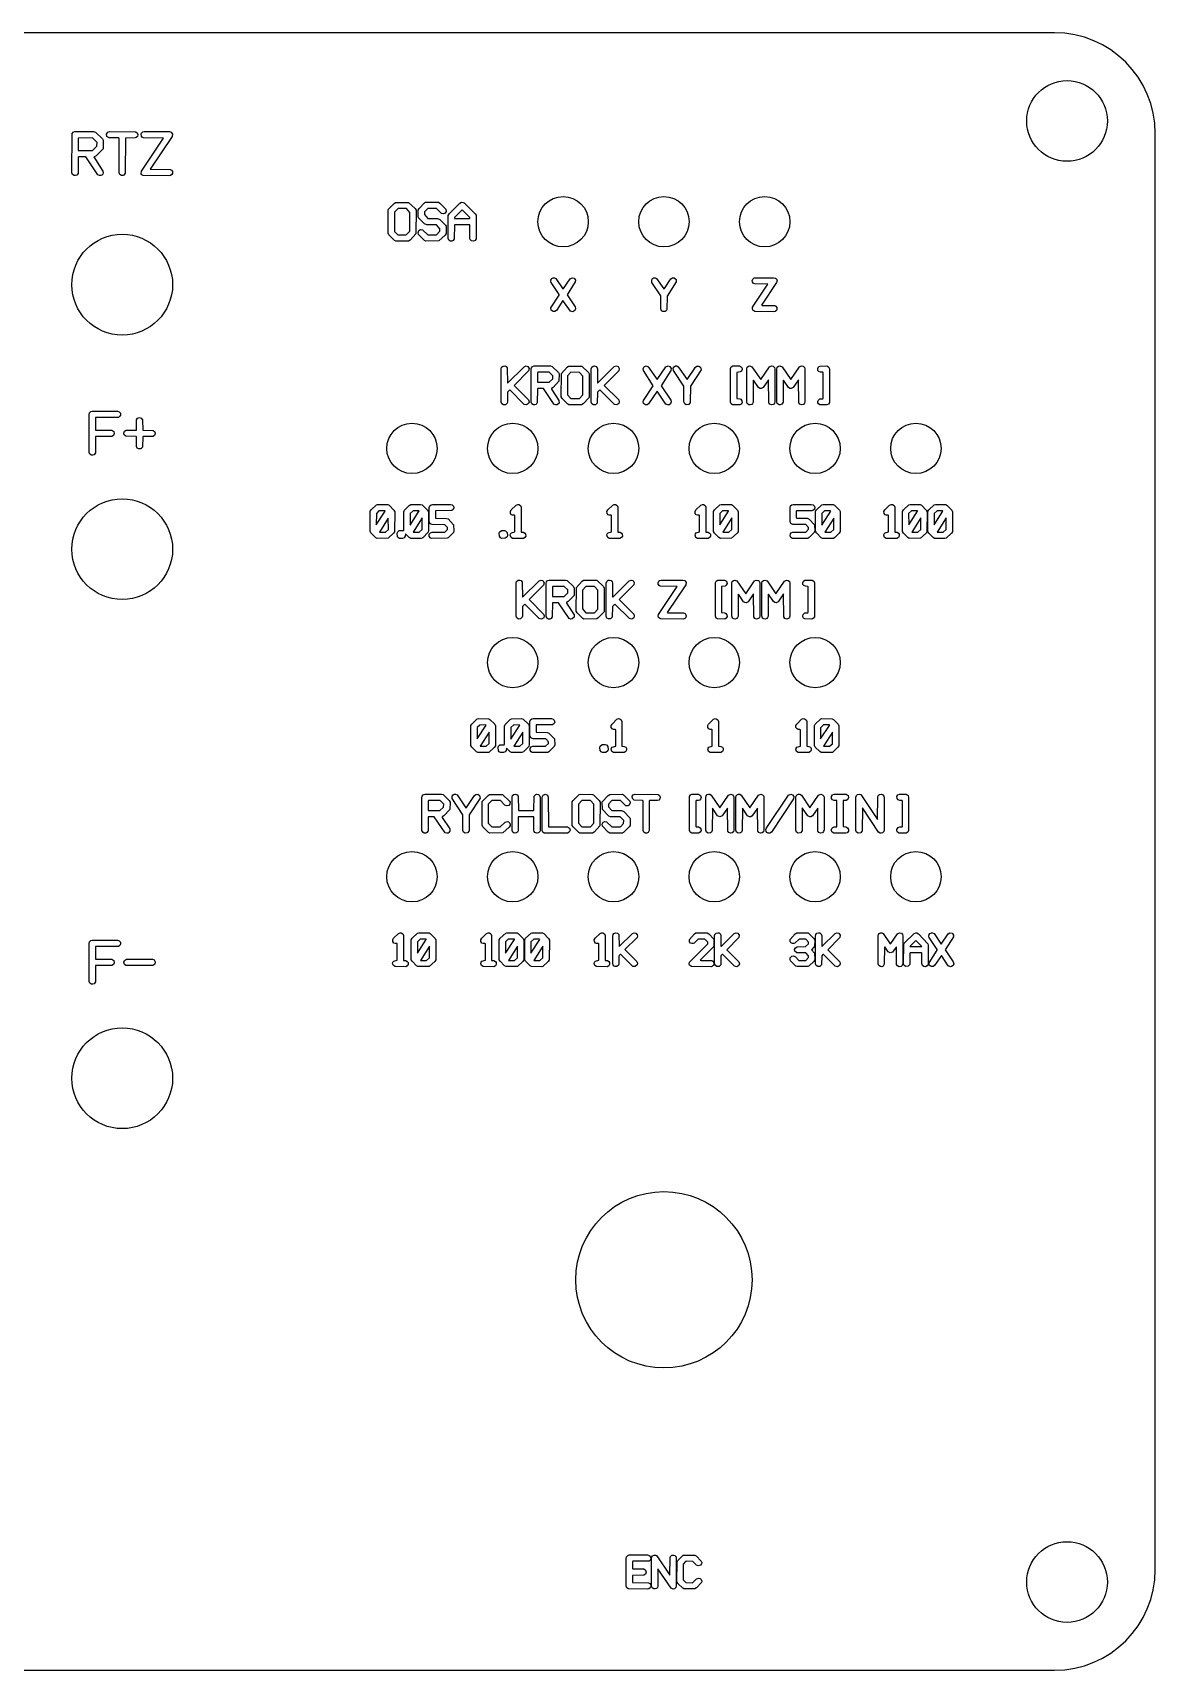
# Model space of a CAD drawing. Extents: x 0 to 95, y 0 to 65.
# Drawn here: x 50.5 to 95, y 0 to 65 of the extents above; entities that cross this region are included whole.
import ezdxf

# ---------------------------------------------------------------- set-up
doc = ezdxf.new("R2010")
doc.units = 0
for name, color, linetype in [('GRAVIRA', 5, 'CONTINUOUS'), ('OBRYS', 7, 'CONTINUOUS'), ('OTVORY', 1, 'CONTINUOUS')]:
    doc.layers.add(name, color=color, linetype=linetype)

msp = doc.modelspace()

# ---------------------------------------------------------------- linework, layer by layer
at = {"layer": 'GRAVIRA'}
for points in [[(52.094, 59.3289), (52.03, 59.3688), (52.0009, 59.435), (52.0084, 60.995), (52.0514, 61.051), (52.118, 61.0748), (52.862, 61.075), (52.934, 61.0602), (53.214, 60.7878), (53.246, 60.7313), (53.2498, 60.443), (53.238, 60.3966), (52.9585, 60.107), (52.87, 60.075), (53.2362, 59.507), (53.2491, 59.435), (53.2329, 59.387), (53.198, 59.3485), (53.15, 59.3275), (53.102, 59.3271), (53.038, 59.3603), (52.558, 60.075), (52.27, 60.075), (52.25, 60.067), (52.2461, 59.419), (52.198, 59.3485), (52.15, 59.3275)], [(52.25, 60.331), (52.822, 60.3253), (52.9972, 60.499), (53, 60.643), (52.822, 60.8247), (52.25, 60.819)], [(53.966, 59.3297), (53.9031, 59.371), (53.8752, 59.443), (53.875, 60.811), (53.854, 60.825), (53.47, 60.8287), (53.3945, 60.883), (53.3784, 60.979), (53.43, 61.0535), (53.502, 61.075), (54.534, 61.0703), (54.598, 61.0276), (54.6249, 60.955), (54.606, 60.8838), (54.558, 60.8393), (54.51, 60.8254), (54.126, 60.8217), (54.1229, 59.427), (54.0708, 59.347), (54.022, 59.327)], [(54.838, 59.3306), (54.782, 59.3665), (54.758, 59.4062), (54.76, 59.499), (55.6374, 60.819), (54.846, 60.8284), (54.79, 60.8584), (54.7609, 60.899), (54.7518, 60.971), (54.7708, 61.019), (54.822, 61.0632), (54.87, 61.0749), (55.878, 61.075), (55.9486, 61.051), (55.9966, 60.979), (55.982, 60.8855), (55.1116, 59.579), (55.902, 59.572), (55.95, 59.55), (55.9931, 59.491), (55.9961, 59.419), (55.974, 59.3737), (55.918, 59.3326), (55.87, 59.325)], [(64.86, 56.7291), (64.812, 56.7537), (64.588, 56.9769), (64.5523, 57.043), (64.5586, 57.979), (64.7919, 58.227), (64.8478, 58.267), (65.3688, 58.267), (65.6327, 58.019), (65.6648, 57.955), (65.6572, 57.019), (65.4228, 56.771), (65.364, 56.7312)], [(64.9394, 56.979), (65.276, 56.9778), (65.4167, 57.123), (65.4167, 57.867), (65.2792, 58.019), (64.948, 58.025), (64.8015, 57.883), (64.8034, 57.115)], [(66.052, 56.729), (66.004, 56.7534), (65.7643, 56.995), (65.7417, 57.067), (65.7783, 57.155), (65.844, 57.1896), (65.916, 57.1815), (66.1311, 56.979), (66.444, 56.975), (66.468, 56.9781), (66.6083, 57.123), (66.6083, 57.219), (66.4689, 57.371), (66.084, 57.375), (65.996, 57.4106), (65.756, 57.6586), (65.7417, 57.723), (65.7452, 57.963), (65.78, 58.0234), (66.004, 58.2466), (66.044, 58.2686), (66.548, 58.271), (66.6084, 58.235), (66.844, 57.9913), (66.8535, 57.899), (66.812, 57.8362), (66.74, 57.8085), (66.668, 57.8268), (66.4709, 58.019), (66.156, 58.025), (66.132, 58.0219), (66.004, 57.8939), (65.9917, 57.875), (65.9917, 57.779), (66.132, 57.6281), (66.516, 57.625), (66.604, 57.5894), (66.828, 57.3649), (66.8519, 57.323), (66.8543, 57.035), (66.8144, 56.971), (66.564, 56.7343)], [(67.028, 56.7287), (66.964, 56.768), (66.9342, 56.835), (66.9371, 57.747), (66.972, 57.8071), (67.404, 58.2391), (67.468, 58.2727), (67.5355, 58.267), (67.5751, 58.243), (68.0074, 57.811), (68.044, 57.755), (68.0461, 56.819), (68.0062, 56.755), (67.94, 56.7259), (67.868, 56.7388), (67.8128, 56.795), (67.8002, 56.843), (67.8, 57.371), (67.204, 57.375), (67.1836, 57.371), (67.18, 56.8216), (67.132, 56.749), (67.084, 56.7277)], [(67.185, 57.627), (67.788, 57.625), (67.8, 57.643), (67.7979, 57.667), (67.4939, 57.971), (67.188, 57.6696)], [(71.1023, 53.9289), (71.0254, 53.987), (71.0128, 54.083), (71.3411, 54.587), (71.3424, 54.611), (71.0231, 55.091), (71.0088, 55.139), (71.0223, 55.2074), (71.0499, 55.243), (71.1103, 55.2729), (71.1583, 55.2725), (71.2063, 55.2515), (71.4936, 54.835), (71.5171, 54.851), (71.7743, 55.2342), (71.8623, 55.2749), (71.9343, 55.2551), (71.9883, 55.179), (71.984, 55.107), (71.6536, 54.595), (71.9734, 54.115), (71.9915, 54.043), (71.9663, 53.9746), (71.8863, 53.9266), (71.7959, 53.947), (71.4943, 54.3662), (71.2303, 53.9712), (71.1743, 53.9319)], [(75.4623, 53.9308), (75.4063, 53.9673), (75.3759, 54.035), (75.3744, 54.563), (75.0231, 55.091), (75.0139, 55.187), (75.0499, 55.243), (75.0895, 55.267), (75.1583, 55.2725), (75.2063, 55.2515), (75.4936, 54.835), (75.5171, 54.851), (75.7743, 55.2342), (75.8383, 55.2717), (75.9103, 55.2671), (75.9799, 55.203), (75.984, 55.107), (75.625, 54.547), (75.6211, 54.019), (75.5897, 53.963), (75.5503, 53.9356)], [(79.1023, 53.9289), (79.0254, 53.987), (79.0092, 54.035), (79.0221, 54.107), (79.6291, 55.019), (79.1023, 55.0289), (79.0571, 55.051), (79.016, 55.107), (79.0084, 55.155), (79.0303, 55.2208), (79.0863, 55.2658), (79.1343, 55.275), (79.8543, 55.275), (79.9263, 55.2598), (79.9651, 55.227), (79.9883, 55.179), (79.9743, 55.0866), (79.3749, 54.187), (79.3983, 54.175), (79.9023, 54.1698), (79.9455, 54.147), (79.9847, 54.091), (79.9878, 54.019), (79.9663, 53.9746), (79.9103, 53.9329), (79.8623, 53.925)], [(69.1315, 50.2289), (69.0675, 50.2688), (69.0384, 50.335), (69.0376, 51.655), (69.0595, 51.7208), (69.1155, 51.7658), (69.1875, 51.7725), (69.2355, 51.7515), (69.2791, 51.695), (69.2875, 51.095), (69.9475, 51.7446), (70.0355, 51.7748), (70.1027, 51.751), (70.1524, 51.671), (70.1315, 51.5783), (69.5569, 50.999), (70.1306, 50.423), (70.1542, 50.351), (70.132, 50.279), (70.0515, 50.227), (69.9584, 50.247), (69.3795, 50.8229), (69.2875, 50.727), (69.2873, 50.343), (69.2755, 50.2966), (69.2115, 50.235)], [(70.3235, 50.2288), (70.2595, 50.2684), (70.2301, 50.335), (70.2293, 51.655), (70.241, 51.703), (70.2835, 51.7531), (70.3555, 51.775), (71.0035, 51.775), (71.0675, 51.7578), (71.3118, 51.519), (71.3439, 51.455), (71.3355, 51.167), (71.0999, 50.919), (71.0355, 50.879), (71.0344, 50.855), (71.3358, 50.399), (71.3367, 50.303), (71.2675, 50.234), (71.1955, 50.2276), (71.1501, 50.247), (70.7155, 50.875), (70.4995, 50.875), (70.4793, 50.871), (70.4755, 50.3201), (70.4275, 50.2488), (70.3795, 50.2276)], [(70.4807, 51.127), (70.9395, 51.125), (71.0904, 51.263), (71.0944, 51.383), (70.9475, 51.525), (70.4915, 51.525), (70.4792, 51.503)], [(71.7315, 50.2289), (71.6835, 50.2532), (71.4595, 50.4762), (71.4231, 50.543), (71.4295, 51.479), (71.6627, 51.727), (71.7187, 51.767), (72.2397, 51.767), (72.5035, 51.519), (72.5356, 51.455), (72.528, 50.519), (72.2936, 50.271), (72.2355, 50.2315)], [(71.8103, 50.479), (72.1475, 50.4784), (72.2875, 50.623), (72.2875, 51.367), (72.1501, 51.519), (71.8115, 51.5222), (71.6708, 51.375), (71.6708, 50.631)], [(72.6995, 50.2309), (72.6435, 50.2677), (72.6134, 50.335), (72.6126, 51.655), (72.6355, 51.7222), (72.6915, 51.7662), (72.7395, 51.775), (72.8111, 51.751), (72.8515, 51.7012), (72.8624, 51.655), (72.8625, 51.103), (72.8835, 51.1061), (73.5235, 51.7455), (73.6115, 51.7748), (73.6778, 51.751), (73.7274, 51.671), (73.7075, 51.5797), (73.1319, 50.999), (73.7056, 50.423), (73.7292, 50.351), (73.7075, 50.2797), (73.6275, 50.2272), (73.5334, 50.247), (72.9555, 50.8219), (72.8625, 50.727), (72.8533, 50.303), (72.7875, 50.2354)], [(74.7635, 50.2293), (74.6879, 50.287), (74.6717, 50.335), (74.6835, 50.4047), (75.0729, 50.991), (74.6856, 51.591), (74.6715, 51.663), (74.6974, 51.727), (74.7315, 51.7572), (74.7955, 51.775), (74.8793, 51.743), (75.2254, 51.231), (75.579, 51.743), (75.6675, 51.7749), (75.7361, 51.751), (75.7857, 51.671), (75.7766, 51.599), (75.3854, 50.991), (75.7693, 50.415), (75.7873, 50.343), (75.7635, 50.2764), (75.7075, 50.2334), (75.6595, 50.225), (75.5728, 50.263), (75.2275, 50.7722), (74.8927, 50.271), (74.8355, 50.2315)], [(76.3875, 50.2295), (76.324, 50.271), (76.296, 50.343), (76.2926, 50.967), (75.8773, 51.591), (75.8675, 51.6848), (75.904, 51.743), (75.9635, 51.7727), (76.0115, 51.7727), (76.071, 51.743), (76.4171, 51.231), (76.7555, 51.7267), (76.8102, 51.767), (76.8835, 51.7715), (76.9584, 51.719), (76.9762, 51.623), (76.5491, 50.967), (76.5419, 50.319), (76.4835, 50.2419)], [(78.2275, 50.23), (78.1715, 50.2643), (78.1384, 50.335), (78.1409, 51.679), (78.1709, 51.735), (78.2355, 51.772), (78.4995, 51.7733), (78.5776, 51.727), (78.6008, 51.679), (78.6027, 51.631), (78.5726, 51.567), (78.5315, 51.5365), (78.3875, 51.519), (78.3875, 50.487), (78.5075, 50.4717), (78.5555, 50.449), (78.5955, 50.3956), (78.602, 50.327), (78.5689, 50.263), (78.5075, 50.2283)], [(78.8755, 50.2306), (78.8045, 50.287), (78.7875, 50.351), (78.7875, 51.647), (78.8083, 51.719), (78.8595, 51.7632), (78.9075, 51.7749), (78.9955, 51.7435), (79.3439, 51.231), (79.6876, 51.735), (79.7715, 51.7748), (79.8403, 51.759), (79.8883, 51.711), (79.9035, 51.663), (79.904, 50.343), (79.8915, 50.2952), (79.8435, 50.2428), (79.7715, 50.2252), (79.6995, 50.2537), (79.6604, 50.311), (79.6542, 51.223), (79.4355, 50.9129), (79.3555, 50.8754), (79.3075, 50.881), (79.2515, 50.918), (79.0523, 51.215), (79.0375, 51.199), (79.0366, 50.335), (79.0205, 50.287), (78.9875, 50.25), (78.9235, 50.2255)], [(80.0675, 50.2305), (79.9962, 50.287), (79.9792, 50.351), (79.9792, 51.647), (80, 51.719), (80.0515, 51.7634), (80.0995, 51.7749), (80.1875, 51.7432), (80.536, 51.231), (80.8792, 51.735), (80.9635, 51.7748), (81.0319, 51.759), (81.0799, 51.711), (81.0952, 51.663), (81.0956, 50.343), (81.0835, 50.2959), (81.0355, 50.243), (80.9635, 50.2252), (80.8915, 50.2534), (80.8521, 50.311), (80.8458, 51.223), (80.6275, 50.9133), (80.5475, 50.8754), (80.4995, 50.8809), (80.4435, 50.9176), (80.2439, 51.215), (80.2292, 51.199), (80.2283, 50.335), (80.1795, 50.2503), (80.1155, 50.2255)], [(81.6915, 50.2308), (81.6355, 50.2673), (81.6115, 50.308), (81.6045, 50.359), (81.6179, 50.407), (81.6915, 50.4692), (81.8115, 50.475), (81.8208, 50.495), (81.8208, 51.503), (81.8115, 51.525), (81.7155, 51.5257), (81.6435, 51.559), (81.6151, 51.599), (81.6059, 51.671), (81.6355, 51.7327), (81.6995, 51.7714), (81.9635, 51.7737), (82.0275, 51.7446), (82.0702, 51.663), (82.0675, 50.3216), (82.0356, 50.263), (81.9715, 50.2277)], [(52.7815, 48.2289), (52.7175, 48.2688), (52.6884, 48.335), (52.6875, 49.847), (52.7083, 49.919), (52.7575, 49.9622), (52.8055, 49.9748), (53.8135, 49.975), (53.8855, 49.9515), (53.9291, 49.895), (53.9345, 49.823), (53.9125, 49.775), (53.8535, 49.7319), (52.9415, 49.7243), (52.9415, 49.2257), (53.5895, 49.222), (53.6615, 49.1763), (53.6868, 49.087), (53.6541, 49.015), (53.5895, 48.978), (52.9415, 48.975), (52.9354, 48.327), (52.8855, 48.2485), (52.8375, 48.2275)], [(54.6615, 48.4777), (54.5998, 48.511), (54.5655, 48.573), (54.5625, 48.959), (54.5495, 48.975), (54.1436, 48.983), (54.0775, 49.0407), (54.063, 49.111), (54.0935, 49.1824), (54.1575, 49.2213), (54.5625, 49.231), (54.5687, 49.639), (54.6135, 49.7007), (54.6855, 49.725), (54.7575, 49.7036), (54.8086, 49.631), (54.8215, 49.225), (55.2295, 49.2177), (55.2977, 49.159), (55.3118, 49.087), (55.2791, 49.015), (55.2135, 48.9777), (54.8295, 48.975), (54.8125, 48.959), (54.8025, 48.551), (54.7335, 48.4838)], [(64.113, 44.9287), (64.065, 44.9526), (63.873, 45.1436), (63.837, 45.211), (63.8404, 46.003), (63.8756, 46.059), (64.089, 46.2626), (64.137, 46.2748), (64.545, 46.27), (64.593, 46.2435), (64.785, 46.0516), (64.8167, 45.987), (64.8123, 45.195), (64.769, 45.1322), (64.553, 44.9326)], [(65.009, 44.9293), (64.961, 44.9545), (64.9294, 44.995), (64.9177, 45.139), (64.9341, 45.187), (64.993, 45.2385), (65.161, 45.2396), (65.1733, 45.259), (65.1739, 45.979), (65.201, 46.0451), (65.393, 46.2381), (65.457, 46.2725), (65.841, 46.275), (65.9094, 46.259), (66.121, 46.0541), (66.155, 45.987), (66.1567, 45.243), (66.14, 45.171), (65.9296, 44.955), (65.865, 44.9261), (65.457, 44.9275), (65.393, 44.9619), (65.249, 45.1059), (65.2338, 45.011), (65.1962, 44.955), (65.129, 44.9258)], [(66.273, 44.9296), (66.2254, 44.955), (66.1856, 45.019), (66.1886, 45.091), (66.233, 45.151), (66.297, 45.1746), (66.801, 45.175), (66.9129, 45.283), (66.915, 45.355), (66.809, 45.4709), (66.305, 45.475), (66.217, 45.5129), (66.1817, 45.603), (66.1818, 46.155), (66.2082, 46.227), (66.2628, 46.267), (66.313, 46.275), (67.033, 46.275), (67.1011, 46.259), (67.1491, 46.211), (67.1645, 46.139), (67.14, 46.075), (67.081, 46.0319), (66.433, 46.0222), (66.4317, 45.731), (66.865, 45.7247), (66.9329, 45.699), (67.153, 45.47), (67.165, 45.235), (67.145, 45.1656), (66.9379, 44.955), (66.897, 44.9317)], [(69.4965, 44.9289), (69.4325, 44.9688), (69.4028, 45.059), (69.4163, 45.107), (69.4485, 45.1469), (69.5858, 45.187), (69.5858, 45.835), (69.5685, 45.8486), (69.4965, 45.8456), (69.4521, 45.867), (69.4104, 45.923), (69.4058, 45.995), (69.4405, 46.0564), (69.6325, 46.2474), (69.6965, 46.2742), (69.7445, 46.2704), (69.8085, 46.228), (69.8352, 46.163), (69.8361, 45.179), (69.9253, 45.171), (69.9845, 45.1364), (70.0122, 45.091), (70.0153, 45.019), (69.9839, 44.963), (69.9205, 44.9278)], [(73.3315, 44.9289), (73.2675, 44.9688), (73.2378, 45.059), (73.2513, 45.107), (73.2835, 45.1469), (73.4208, 45.187), (73.4208, 45.835), (73.4035, 45.8486), (73.3315, 45.8456), (73.2871, 45.867), (73.2454, 45.923), (73.2408, 45.995), (73.2755, 46.0564), (73.4675, 46.2474), (73.5315, 46.2742), (73.5795, 46.2704), (73.6435, 46.228), (73.6702, 46.163), (73.6711, 45.179), (73.7603, 45.171), (73.8195, 45.1364), (73.8472, 45.091), (73.8503, 45.019), (73.8189, 44.963), (73.7555, 44.9278)], [(76.8273, 44.9289), (76.7633, 44.9688), (76.7337, 45.059), (76.7471, 45.107), (76.7793, 45.1469), (76.9167, 45.187), (76.9167, 45.835), (76.8993, 45.8486), (76.8273, 45.8456), (76.783, 45.867), (76.7412, 45.923), (76.7366, 45.995), (76.7713, 46.0564), (76.9633, 46.2474), (77.0273, 46.2742), (77.0753, 46.2704), (77.1393, 46.228), (77.166, 46.163), (77.167, 45.179), (77.2561, 45.171), (77.3153, 45.1364), (77.3431, 45.091), (77.3461, 45.019), (77.3147, 44.963), (77.2513, 44.9278)], [(77.7393, 44.9302), (77.6833, 44.9649), (77.5073, 45.1409), (77.4704, 45.203), (77.4699, 45.995), (77.5072, 46.059), (77.7233, 46.2638), (77.7713, 46.2749), (78.1793, 46.2692), (78.2251, 46.243), (78.4172, 46.051), (78.4483, 45.987), (78.444, 45.195), (78.4074, 45.139), (78.1873, 44.9336)], [(80.5982, 44.9289), (80.5342, 44.9688), (80.5051, 45.035), (80.5179, 45.107), (80.5502, 45.1469), (80.6222, 45.1748), (81.1262, 45.1752), (81.2375, 45.291), (81.2374, 45.363), (81.1262, 45.475), (80.6222, 45.4752), (80.5376, 45.515), (80.5042, 45.603), (80.5043, 46.155), (80.5262, 46.2208), (80.5822, 46.2658), (80.6302, 46.275), (81.3502, 46.275), (81.4222, 46.2598), (81.461, 46.227), (81.4874, 46.155), (81.4702, 46.0866), (81.4142, 46.0362), (81.3662, 46.0251), (80.7662, 46.025), (80.7542, 46.003), (80.7542, 45.739), (80.7742, 45.725), (81.1822, 45.725), (81.2622, 45.6934), (81.4782, 45.4639), (81.4873, 45.227), (81.4622, 45.158), (81.2702, 44.9642), (81.2172, 44.931)], [(81.7902, 44.9288), (81.7422, 44.9529), (81.5502, 45.1439), (81.5145, 45.211), (81.5179, 46.003), (81.5531, 46.059), (81.7662, 46.2624), (81.8142, 46.2748), (82.2222, 46.2701), (82.2702, 46.2437), (82.4622, 46.052), (82.4926, 45.995), (82.4921, 45.203), (82.4542, 45.1399), (82.2782, 44.9639), (82.2256, 44.931)], [(84.3232, 44.9289), (84.2592, 44.9688), (84.2295, 45.059), (84.2429, 45.107), (84.2752, 45.1469), (84.4125, 45.187), (84.4125, 45.835), (84.3952, 45.8486), (84.3232, 45.8456), (84.2788, 45.867), (84.237, 45.923), (84.2324, 45.995), (84.2672, 46.0564), (84.4592, 46.2474), (84.5232, 46.2742), (84.5712, 46.2704), (84.6352, 46.228), (84.6618, 46.163), (84.6628, 45.179), (84.752, 45.171), (84.8112, 45.1364), (84.8389, 45.091), (84.8419, 45.019), (84.8106, 44.963), (84.7472, 44.9278)], [(85.2352, 44.9302), (85.1792, 44.9649), (85.0032, 45.1409), (84.9662, 45.203), (84.9658, 45.995), (85.0031, 46.059), (85.2192, 46.2638), (85.2672, 46.2749), (85.6752, 46.2692), (85.721, 46.243), (85.9131, 46.051), (85.9442, 45.987), (85.9398, 45.195), (85.9033, 45.139), (85.6832, 44.9336)], [(86.2432, 44.9303), (86.1872, 44.9652), (86.0112, 45.1412), (85.9746, 45.203), (85.9741, 45.995), (86.0112, 46.0588), (86.2272, 46.2637), (86.2752, 46.2749), (86.6832, 46.2693), (86.7293, 46.243), (86.9214, 46.051), (86.9525, 45.987), (86.9481, 45.195), (86.9116, 45.139), (86.6992, 44.937), (86.6512, 44.9251)], [(64.085, 45.467), (64.441, 46.0125), (64.425, 46.025), (64.1891, 46.019), (64.0931, 45.923)], [(64.2069, 45.179), (64.449, 45.175), (64.5662, 45.283), (64.561, 45.7354)], [(65.4233, 45.459), (65.7835, 46.019), (65.545, 46.025), (65.425, 45.9166)], [(65.5454, 45.179), (65.785, 45.175), (65.9046, 45.283), (65.9067, 45.739)], [(77.7187, 45.467), (78.0673, 46.0041), (78.0673, 46.025), (77.8273, 46.0246), (77.7171, 45.915)], [(77.8386, 45.179), (78.0753, 45.175), (78.1953, 45.2804), (78.196, 45.739)], [(81.766, 45.459), (82.1182, 46.012), (82.1022, 46.025), (81.8666, 46.019), (81.7706, 45.923)], [(81.8844, 45.179), (82.1262, 45.175), (82.2437, 45.283), (82.2382, 45.7349)], [(85.2145, 45.467), (85.5632, 46.0041), (85.5632, 46.025), (85.3232, 46.0246), (85.213, 45.915)], [(85.3344, 45.179), (85.5712, 45.175), (85.6912, 45.2804), (85.6919, 45.739)], [(86.2227, 45.467), (86.5759, 46.011), (86.5552, 46.025), (86.3392, 46.025), (86.2214, 45.915)], [(86.3428, 45.179), (86.5792, 45.175), (86.6992, 45.2801), (86.6993, 45.739)], [(69.0565, 44.9289), (69.0085, 44.9532), (68.9687, 45.011), (68.9627, 45.131), (68.9756, 45.179), (69.0485, 45.2421), (69.1685, 45.2481), (69.2165, 45.2353), (69.2794, 45.163), (69.2856, 45.043), (69.2731, 44.995), (69.2005, 44.9315)], [(69.7273, 41.7289), (69.6633, 41.7688), (69.6342, 41.835), (69.6334, 43.155), (69.6553, 43.2208), (69.7113, 43.2658), (69.7833, 43.2725), (69.8313, 43.2515), (69.8749, 43.195), (69.8833, 42.595), (70.5433, 43.2446), (70.6313, 43.2748), (70.6986, 43.251), (70.7482, 43.171), (70.7273, 43.0783), (70.1528, 42.499), (70.7265, 41.923), (70.75, 41.851), (70.7279, 41.779), (70.6473, 41.727), (70.5542, 41.747), (69.9753, 42.3229), (69.8833, 42.227), (69.8831, 41.843), (69.8713, 41.7966), (69.8073, 41.735)], [(70.9193, 41.7288), (70.8553, 41.7684), (70.8259, 41.835), (70.8251, 43.155), (70.8368, 43.203), (70.8793, 43.2531), (70.9513, 43.275), (71.5993, 43.275), (71.6633, 43.2578), (71.9077, 43.019), (71.9398, 42.955), (71.9314, 42.667), (71.6958, 42.419), (71.6314, 42.379), (71.6302, 42.355), (71.9317, 41.899), (71.9325, 41.803), (71.8633, 41.734), (71.7913, 41.7276), (71.7459, 41.747), (71.3113, 42.375), (71.0953, 42.375), (71.0752, 42.371), (71.0713, 41.8201), (71.0233, 41.7488), (70.9753, 41.7276)], [(71.0765, 42.627), (71.5353, 42.625), (71.6862, 42.763), (71.6902, 42.883), (71.5433, 43.025), (71.0873, 43.025), (71.075, 43.003)], [(72.3273, 41.7289), (72.2793, 41.7532), (72.0553, 41.9762), (72.0189, 42.043), (72.0253, 42.979), (72.2586, 43.227), (72.3145, 43.267), (72.8355, 43.267), (73.0993, 43.019), (73.1314, 42.955), (73.1239, 42.019), (72.8894, 41.771), (72.8313, 41.7315)], [(72.4061, 41.979), (72.7433, 41.9784), (72.8833, 42.123), (72.8833, 42.867), (72.7459, 43.019), (72.4073, 43.0222), (72.2667, 42.875), (72.2667, 42.131)], [(73.2953, 41.7309), (73.2393, 41.7677), (73.2092, 41.835), (73.2084, 43.155), (73.2313, 43.2222), (73.2873, 43.2662), (73.3353, 43.275), (73.407, 43.251), (73.4473, 43.2012), (73.4582, 43.155), (73.4583, 42.603), (73.4793, 42.6061), (74.1193, 43.2455), (74.2073, 43.2748), (74.2736, 43.251), (74.3232, 43.171), (74.3033, 43.0797), (73.7278, 42.499), (74.3014, 41.923), (74.325, 41.851), (74.3033, 41.7797), (74.2233, 41.7272), (74.1292, 41.747), (73.5513, 42.3219), (73.4583, 42.227), (73.4492, 41.803), (73.3833, 41.7354)], [(75.3593, 41.7293), (75.2837, 41.787), (75.2676, 41.835), (75.2793, 41.9047), (76.0208, 43.019), (75.3513, 43.0317), (75.306, 43.059), (75.2717, 43.115), (75.2673, 43.163), (75.2932, 43.227), (75.3273, 43.2572), (75.3913, 43.275), (76.2553, 43.275), (76.3273, 43.2542), (76.3799, 43.179), (76.3638, 43.083), (75.6332, 41.987), (75.6553, 41.975), (76.2793, 41.9732), (76.3433, 41.9416), (76.3733, 41.899), (76.3833, 41.851), (76.3663, 41.787), (76.3353, 41.7516), (76.2713, 41.7257)], [(77.6313, 41.7301), (77.5753, 41.7647), (77.5426, 41.835), (77.5451, 43.179), (77.575, 43.235), (77.6393, 43.272), (77.9033, 43.2734), (77.9818, 43.227), (78.0073, 43.1347), (77.9768, 43.067), (77.9353, 43.0363), (77.7918, 43.019), (77.7917, 41.987), (77.9113, 41.9718), (77.9593, 41.9492), (77.9993, 41.8964), (78.0062, 41.827), (77.9731, 41.763), (77.9113, 41.7282)], [(78.2793, 41.7307), (78.2233, 41.7669), (78.1917, 41.851), (78.1917, 43.147), (78.2125, 43.219), (78.2633, 43.263), (78.3113, 43.2749), (78.3993, 43.2437), (78.7477, 42.731), (79.0999, 43.243), (79.1593, 43.2727), (79.2473, 43.2574), (79.2818, 43.227), (79.3077, 43.163), (79.3081, 41.843), (79.2956, 41.795), (79.2473, 41.7426), (79.1753, 41.7253), (79.1033, 41.754), (79.0646, 41.811), (79.0583, 42.723), (78.8393, 42.4126), (78.7593, 42.3753), (78.7113, 42.3811), (78.6633, 42.4099), (78.4564, 42.715), (78.4417, 42.699), (78.4408, 41.835), (78.4246, 41.787), (78.3913, 41.7498), (78.3273, 41.7255)], [(79.4713, 41.7306), (79.4153, 41.7665), (79.3833, 41.851), (79.3833, 43.147), (79.4041, 43.219), (79.4553, 43.2632), (79.5033, 43.2749), (79.5913, 43.2435), (79.9397, 42.731), (80.2834, 43.235), (80.3673, 43.2748), (80.4361, 43.259), (80.4841, 43.211), (80.4993, 43.163), (80.4998, 41.843), (80.4873, 41.7952), (80.4393, 41.7428), (80.3673, 41.7252), (80.2953, 41.7537), (80.2562, 41.811), (80.25, 42.723), (80.0313, 42.4129), (79.9513, 42.3754), (79.9033, 42.381), (79.8473, 42.418), (79.6481, 42.715), (79.6333, 42.699), (79.6324, 41.835), (79.6163, 41.787), (79.5833, 41.75), (79.5193, 41.7255)], [(81.0953, 41.7309), (81.0393, 41.7677), (81.0153, 41.8089), (81.0087, 41.859), (81.0221, 41.907), (81.0953, 41.9691), (81.2153, 41.975), (81.225, 41.995), (81.225, 43.003), (81.2153, 43.025), (81.1193, 43.0258), (81.0476, 43.059), (81.0192, 43.099), (81.0101, 43.171), (81.0393, 43.2323), (81.0953, 43.2691), (81.3833, 43.2705), (81.4473, 43.2284), (81.4743, 43.163), (81.4713, 41.8201), (81.4397, 41.763), (81.3753, 41.7276)], [(68.113, 36.4287), (68.065, 36.4526), (67.873, 36.6436), (67.837, 36.711), (67.8404, 37.503), (67.8756, 37.559), (68.089, 37.7626), (68.137, 37.7748), (68.545, 37.77), (68.593, 37.7435), (68.785, 37.5516), (68.8167, 37.487), (68.8123, 36.695), (68.769, 36.6322), (68.553, 36.4326)], [(69.009, 36.4293), (68.961, 36.4545), (68.9294, 36.495), (68.9177, 36.639), (68.9341, 36.687), (68.993, 36.7385), (69.161, 36.7396), (69.1733, 36.759), (69.1739, 37.479), (69.201, 37.5451), (69.393, 37.7381), (69.457, 37.7725), (69.841, 37.775), (69.9094, 37.759), (70.121, 37.5541), (70.155, 37.487), (70.1567, 36.743), (70.14, 36.671), (69.9296, 36.455), (69.865, 36.4261), (69.457, 36.4275), (69.393, 36.4619), (69.249, 36.6059), (69.2338, 36.511), (69.1962, 36.455), (69.129, 36.4258)], [(70.273, 36.4296), (70.2254, 36.455), (70.1856, 36.519), (70.1886, 36.591), (70.233, 36.651), (70.297, 36.6746), (70.801, 36.675), (70.9129, 36.783), (70.915, 36.855), (70.809, 36.9709), (70.305, 36.975), (70.217, 37.0129), (70.1817, 37.103), (70.1818, 37.655), (70.2082, 37.727), (70.2628, 37.767), (70.313, 37.775), (71.033, 37.775), (71.1011, 37.759), (71.1491, 37.711), (71.1645, 37.639), (71.14, 37.575), (71.081, 37.5319), (70.433, 37.5222), (70.4317, 37.231), (70.865, 37.2247), (70.9329, 37.199), (71.153, 36.97), (71.165, 36.735), (71.145, 36.6656), (70.9379, 36.455), (70.897, 36.4317)], [(73.4965, 36.4289), (73.4325, 36.4688), (73.4028, 36.559), (73.4163, 36.607), (73.4485, 36.6469), (73.5858, 36.687), (73.5858, 37.335), (73.5685, 37.3486), (73.4965, 37.3456), (73.4521, 37.367), (73.4104, 37.423), (73.4058, 37.495), (73.4405, 37.5564), (73.6325, 37.7474), (73.6965, 37.7742), (73.7445, 37.7704), (73.8085, 37.728), (73.8352, 37.663), (73.8361, 36.679), (73.9253, 36.671), (73.9845, 36.6364), (74.0122, 36.591), (74.0153, 36.519), (73.9839, 36.463), (73.9205, 36.4278)], [(77.3315, 36.4289), (77.2675, 36.4688), (77.2378, 36.559), (77.2513, 36.607), (77.2835, 36.6469), (77.4208, 36.687), (77.4208, 37.335), (77.4035, 37.3486), (77.3315, 37.3456), (77.2871, 37.367), (77.2454, 37.423), (77.2408, 37.495), (77.2755, 37.5564), (77.4675, 37.7474), (77.5315, 37.7742), (77.5795, 37.7704), (77.6435, 37.728), (77.6702, 37.663), (77.6711, 36.679), (77.7603, 36.671), (77.8195, 36.6364), (77.8472, 36.591), (77.8503, 36.519), (77.8189, 36.463), (77.7555, 36.4278)], [(80.8273, 36.4289), (80.7633, 36.4688), (80.7337, 36.559), (80.7471, 36.607), (80.7793, 36.6469), (80.9167, 36.687), (80.9167, 37.335), (80.8993, 37.3486), (80.8273, 37.3456), (80.783, 37.367), (80.7412, 37.423), (80.7366, 37.495), (80.7713, 37.5564), (80.9633, 37.7474), (81.0273, 37.7742), (81.0753, 37.7704), (81.1393, 37.728), (81.166, 37.663), (81.167, 36.679), (81.2561, 36.671), (81.3153, 36.6364), (81.3431, 36.591), (81.3461, 36.519), (81.3147, 36.463), (81.2513, 36.4278)], [(81.7393, 36.4302), (81.6833, 36.4649), (81.5073, 36.6409), (81.4704, 36.703), (81.4699, 37.495), (81.5072, 37.559), (81.7233, 37.7638), (81.7713, 37.7749), (82.1793, 37.7692), (82.2251, 37.743), (82.4172, 37.551), (82.4483, 37.487), (82.444, 36.695), (82.4074, 36.639), (82.1873, 36.4336)], [(68.085, 36.967), (68.441, 37.5125), (68.425, 37.525), (68.1891, 37.519), (68.0931, 37.423)], [(68.2069, 36.679), (68.449, 36.675), (68.5662, 36.783), (68.561, 37.2354)], [(69.4233, 36.959), (69.7835, 37.519), (69.545, 37.525), (69.425, 37.4166)], [(69.5454, 36.679), (69.785, 36.675), (69.9046, 36.783), (69.9067, 37.239)], [(81.7187, 36.967), (82.0673, 37.5041), (82.0673, 37.525), (81.8273, 37.5246), (81.7171, 37.415)], [(81.8386, 36.679), (82.0753, 36.675), (82.1953, 36.7804), (82.196, 37.239)], [(73.0565, 36.4289), (73.0085, 36.4532), (72.9687, 36.511), (72.9627, 36.631), (72.9756, 36.679), (73.0485, 36.7421), (73.1685, 36.7481), (73.2165, 36.7353), (73.2794, 36.663), (73.2856, 36.543), (73.2731, 36.495), (73.2005, 36.4315)], [(65.9898, 33.2289), (65.9258, 33.2688), (65.8967, 33.335), (65.8959, 34.655), (65.9076, 34.703), (65.9498, 34.7529), (66.0218, 34.775), (66.6698, 34.775), (66.7338, 34.758), (66.9785, 34.519), (67.0106, 34.455), (67.0022, 34.167), (66.7666, 33.919), (66.7022, 33.879), (66.7011, 33.855), (67.0025, 33.399), (67.0033, 33.303), (66.9338, 33.2339), (66.8858, 33.225), (66.8167, 33.247), (66.3818, 33.875), (66.1658, 33.875), (66.1458, 33.871), (66.1419, 33.319), (66.0938, 33.2485), (66.0458, 33.2275)], [(66.1472, 34.127), (66.6058, 34.125), (66.7571, 34.263), (66.7611, 34.383), (66.6138, 34.525), (66.1578, 34.525), (66.1458, 34.503)], [(67.6138, 33.2292), (67.5498, 33.27), (67.5217, 33.335), (67.5208, 33.959), (67.0984, 34.599), (67.0959, 34.695), (67.1389, 34.751), (67.1818, 34.7712), (67.2298, 34.7738), (67.2938, 34.7449), (67.6367, 34.239), (67.6603, 34.247), (67.9807, 34.727), (68.0353, 34.767), (68.1098, 34.7712), (68.1834, 34.719), (68.2012, 34.623), (67.7708, 33.959), (67.7658, 33.3152), (67.7098, 33.2426)], [(68.5898, 33.2289), (68.5418, 33.2532), (68.3178, 33.4762), (68.2814, 33.543), (68.2878, 34.479), (68.5211, 34.727), (68.577, 34.767), (69.098, 34.767), (69.3746, 34.503), (69.3939, 34.455), (69.3852, 34.383), (69.3418, 34.3305), (69.2538, 34.3095), (69.1845, 34.343), (69.0084, 34.519), (68.6698, 34.5222), (68.5292, 34.375), (68.5292, 33.631), (68.6686, 33.479), (68.9818, 33.475), (69.0058, 33.4784), (69.1978, 33.6681), (69.2858, 33.6908), (69.3338, 33.6746), (69.378, 33.631), (69.3918, 33.535), (69.3519, 33.471), (69.1018, 33.2345)], [(69.5578, 33.2309), (69.5018, 33.2677), (69.4717, 33.335), (69.4709, 34.655), (69.4938, 34.7222), (69.5498, 34.7662), (69.5978, 34.775), (69.6695, 34.751), (69.7098, 34.7012), (69.7226, 34.127), (70.3258, 34.125), (70.3375, 34.143), (70.3459, 34.695), (70.4138, 34.7651), (70.4618, 34.775), (70.5258, 34.7578), (70.5609, 34.727), (70.5868, 34.663), (70.5873, 33.343), (70.5747, 33.295), (70.5258, 33.2423), (70.4538, 33.2253), (70.3818, 33.2545), (70.3503, 33.295), (70.3377, 33.343), (70.3375, 33.871), (69.7418, 33.875), (69.7213, 33.871), (69.7178, 33.3231), (69.6858, 33.2633), (69.6458, 33.2354)], [(70.7498, 33.2308), (70.6938, 33.2673), (70.6634, 33.335), (70.6626, 34.655), (70.7018, 34.741), (70.7898, 34.775), (70.8778, 34.7364), (70.9124, 34.655), (70.913, 33.479), (71.6778, 33.4727), (71.7556, 33.423), (71.7792, 33.351), (71.7439, 33.263), (71.6778, 33.2273)], [(72.1578, 33.2309), (72.1178, 33.2523), (71.8938, 33.4752), (71.8582, 33.535), (71.86, 34.471), (71.8961, 34.527), (72.1418, 34.7627), (72.1898, 34.7749), (72.6698, 34.7682), (72.7098, 34.7455), (72.9338, 34.5221), (72.9689, 34.455), (72.9614, 33.519), (72.7269, 33.271), (72.6698, 33.2318)], [(72.2436, 33.479), (72.5813, 33.479), (72.7208, 33.631), (72.7208, 34.375), (72.5834, 34.519), (72.2458, 34.5232), (72.1042, 34.375), (72.1042, 33.631)], [(73.3498, 33.2308), (73.2938, 33.2669), (73.0589, 33.511), (73.0469, 33.583), (73.0912, 33.663), (73.1578, 33.691), (73.2255, 33.679), (73.4378, 33.4765), (73.7498, 33.475), (73.7729, 33.479), (73.9011, 33.607), (73.9125, 33.727), (73.7658, 33.875), (73.3818, 33.8751), (73.3098, 33.9021), (73.0561, 34.167), (73.0538, 34.4772), (73.2877, 34.727), (73.3498, 34.7692), (73.8538, 34.7706), (73.9018, 34.7452), (74.1413, 34.503), (74.1625, 34.431), (74.1258, 34.3449), (74.063, 34.311), (73.9898, 34.3178), (73.7751, 34.519), (73.4378, 34.5236), (73.2958, 34.375), (73.2958, 34.279), (73.4373, 34.127), (73.8218, 34.125), (73.9098, 34.0878), (74.1494, 33.839), (74.1623, 33.791), (74.156, 33.527), (74.1266, 33.479), (73.9021, 33.255), (73.8618, 33.2319)], [(74.7578, 33.2309), (74.7018, 33.2677), (74.6717, 33.335), (74.6708, 34.511), (74.6538, 34.525), (74.3178, 34.5333), (74.2484, 34.599), (74.2458, 34.6949), (74.2858, 34.7487), (74.3578, 34.7749), (75.2698, 34.7682), (75.3258, 34.7292), (75.3535, 34.663), (75.3418, 34.596), (75.2938, 34.543), (75.2458, 34.5261), (74.9338, 34.525), (74.9208, 34.503), (74.9187, 33.327), (74.8698, 33.2493), (74.8218, 33.2277)], [(76.6058, 33.2291), (76.5418, 33.2696), (76.5134, 33.335), (76.5159, 34.679), (76.554, 34.743), (76.6138, 34.7727), (76.8778, 34.7727), (76.9526, 34.727), (76.9787, 34.639), (76.9541, 34.575), (76.9188, 34.543), (76.8698, 34.526), (76.7738, 34.525), (76.7625, 34.503), (76.7625, 33.495), (76.7738, 33.475), (76.8698, 33.474), (76.9418, 33.4391), (76.9692, 33.399), (76.977, 33.327), (76.9439, 33.263), (76.8778, 33.2273)], [(77.2538, 33.2296), (77.1906, 33.271), (77.1627, 33.343), (77.1625, 34.639), (77.1784, 34.711), (77.2218, 34.7563), (77.2698, 34.7737), (77.3178, 34.7713), (77.3791, 34.735), (77.7171, 34.231), (78.0618, 34.7342), (78.1498, 34.7749), (78.2218, 34.7551), (78.2674, 34.703), (78.2791, 34.655), (78.2792, 33.359), (78.2621, 33.287), (78.2116, 33.239), (78.1418, 33.2256), (78.0778, 33.251), (78.0354, 33.311), (78.0276, 34.223), (77.8086, 33.911), (77.7178, 33.875), (77.6298, 33.9144), (77.4219, 34.223), (77.4116, 33.335), (77.3843, 33.271), (77.3498, 33.2417)], [(78.4458, 33.2295), (78.3823, 33.271), (78.3544, 33.343), (78.3542, 34.639), (78.3701, 34.711), (78.4138, 34.7565), (78.4618, 34.7738), (78.5098, 34.7712), (78.5708, 34.735), (78.9087, 34.231), (79.2538, 34.7346), (79.3418, 34.7749), (79.4138, 34.7549), (79.459, 34.703), (79.4707, 34.655), (79.4708, 33.359), (79.4538, 33.2871), (79.4032, 33.239), (79.3338, 33.2256), (79.2698, 33.2508), (79.2271, 33.311), (79.2192, 34.223), (79.0077, 33.919), (78.9498, 33.8807), (78.9018, 33.8755), (78.8218, 33.914), (78.6138, 34.2227), (78.6033, 33.335), (78.576, 33.271), (78.5418, 33.2419)], [(79.6378, 33.2294), (79.5898, 33.2548), (79.5586, 33.295), (79.547, 33.367), (79.5641, 33.415), (80.4458, 34.735), (80.5338, 34.7749), (80.6058, 34.7546), (80.6591, 34.679), (80.6458, 34.5877), (79.7677, 33.271), (79.7098, 33.2312)], [(80.8298, 33.2293), (80.7658, 33.2708), (80.7377, 33.343), (80.7375, 34.639), (80.7534, 34.711), (80.8014, 34.759), (80.8458, 34.7739), (80.8938, 34.771), (80.9541, 34.735), (81.2921, 34.231), (81.6375, 34.735), (81.7258, 34.775), (81.7978, 34.7544), (81.8424, 34.703), (81.8538, 34.6582), (81.8542, 33.359), (81.8378, 33.2883), (81.7898, 33.2407), (81.7178, 33.2255), (81.6538, 33.2503), (81.6104, 33.311), (81.6027, 34.223), (81.391, 33.919), (81.3338, 33.8809), (81.2858, 33.8754), (81.2058, 33.9133), (80.9916, 34.231), (80.9836, 33.319), (80.9258, 33.2423)], [(82.2378, 33.2294), (82.174, 33.271), (82.1498, 33.3187), (82.147, 33.367), (82.1641, 33.415), (82.1978, 33.4514), (82.2618, 33.4747), (82.3578, 33.475), (82.3625, 33.495), (82.3625, 34.503), (82.3578, 34.5246), (82.2618, 34.5253), (82.1946, 34.551), (82.1535, 34.607), (82.1492, 34.679), (82.1874, 34.743), (82.2538, 34.7738), (82.7338, 34.7714), (82.8084, 34.719), (82.8291, 34.647), (82.8183, 34.599), (82.7738, 34.5462), (82.7338, 34.5286), (82.6138, 34.5222), (82.6125, 33.487), (82.7258, 33.4731), (82.7898, 33.441), (82.8266, 33.375), (82.82, 33.303), (82.775, 33.247), (82.7258, 33.2269)], [(83.2138, 33.2292), (83.1498, 33.27), (83.1217, 33.335), (83.1209, 34.655), (83.1474, 34.727), (83.1818, 34.7574), (83.2458, 34.775), (83.3098, 34.7574), (83.3443, 34.727), (83.9794, 33.775), (83.9931, 34.687), (84.0209, 34.735), (84.0618, 34.7643), (84.1338, 34.7732), (84.1818, 34.754), (84.2257, 34.703), (84.2374, 34.655), (84.2375, 33.359), (84.2218, 33.2895), (84.1738, 33.2411), (84.1258, 33.2257), (84.0778, 33.2299), (84.0228, 33.263), (83.3749, 34.231), (83.3669, 33.319), (83.3098, 33.2426)], [(84.8378, 33.2294), (84.774, 33.271), (84.7498, 33.3187), (84.747, 33.367), (84.7641, 33.415), (84.7978, 33.4514), (84.8618, 33.4747), (84.9578, 33.475), (84.9625, 33.495), (84.9625, 34.503), (84.9578, 34.5246), (84.8618, 34.5253), (84.7946, 34.551), (84.7535, 34.607), (84.7492, 34.679), (84.7874, 34.743), (84.8538, 34.7738), (85.1178, 34.7713), (85.1917, 34.719), (85.2125, 34.647), (85.2104, 33.327), (85.1772, 33.263), (85.1098, 33.227)], [(64.8273, 27.9289), (64.7633, 27.9688), (64.7337, 28.059), (64.7471, 28.107), (64.7793, 28.1469), (64.9167, 28.187), (64.9167, 28.835), (64.8993, 28.8486), (64.8273, 28.8456), (64.783, 28.867), (64.7412, 28.923), (64.7366, 28.995), (64.7713, 29.0564), (64.9633, 29.2474), (65.0273, 29.2742), (65.0753, 29.2704), (65.1393, 29.228), (65.166, 29.163), (65.167, 28.179), (65.2561, 28.171), (65.3153, 28.1364), (65.3431, 28.091), (65.3461, 28.019), (65.3147, 27.963), (65.2513, 27.9278)], [(65.7393, 27.9302), (65.6833, 27.9649), (65.5073, 28.1409), (65.4704, 28.203), (65.4699, 28.995), (65.5072, 29.059), (65.7233, 29.2638), (65.7713, 29.2749), (66.1793, 29.2692), (66.2251, 29.243), (66.4172, 29.051), (66.4483, 28.987), (66.444, 28.195), (66.4074, 28.139), (66.1873, 27.9336)], [(68.3232, 27.9289), (68.2592, 27.9688), (68.2295, 28.059), (68.2429, 28.107), (68.2752, 28.1469), (68.4125, 28.187), (68.4125, 28.835), (68.3952, 28.8486), (68.3232, 28.8456), (68.2788, 28.867), (68.237, 28.923), (68.2324, 28.995), (68.2672, 29.0564), (68.4592, 29.2474), (68.5232, 29.2742), (68.5712, 29.2704), (68.6352, 29.228), (68.6618, 29.163), (68.6628, 28.179), (68.752, 28.171), (68.8112, 28.1364), (68.8389, 28.091), (68.8419, 28.019), (68.8106, 27.963), (68.7472, 27.9278)], [(69.2352, 27.9302), (69.1792, 27.9649), (69.0032, 28.1409), (68.9662, 28.203), (68.9658, 28.995), (69.0031, 29.059), (69.2192, 29.2638), (69.2672, 29.2749), (69.6752, 29.2692), (69.721, 29.243), (69.9131, 29.051), (69.9442, 28.987), (69.9398, 28.195), (69.9033, 28.139), (69.6832, 27.9336)], [(70.2432, 27.9303), (70.1872, 27.9652), (70.0112, 28.1412), (69.9746, 28.203), (69.9741, 28.995), (70.0112, 29.0588), (70.2272, 29.2637), (70.2752, 29.2749), (70.6832, 29.2693), (70.7293, 29.243), (70.9214, 29.051), (70.9525, 28.987), (70.9481, 28.195), (70.9116, 28.139), (70.6992, 27.937), (70.6512, 27.9251)], [(72.8273, 27.9289), (72.7633, 27.9688), (72.7337, 28.059), (72.7471, 28.107), (72.7793, 28.1469), (72.9167, 28.187), (72.9167, 28.835), (72.8993, 28.8486), (72.8273, 28.8456), (72.783, 28.867), (72.7412, 28.923), (72.7366, 28.995), (72.7713, 29.0564), (72.9633, 29.2474), (73.0273, 29.2742), (73.0753, 29.2704), (73.1393, 29.228), (73.166, 29.163), (73.167, 28.179), (73.2561, 28.171), (73.3153, 28.1364), (73.3431, 28.091), (73.3461, 28.019), (73.3147, 27.963), (73.2513, 27.9278)], [(73.5553, 27.9304), (73.4993, 27.9658), (73.4676, 28.035), (73.4667, 29.139), (73.4826, 29.211), (73.5153, 29.249), (73.5873, 29.2749), (73.6593, 29.2551), (73.7049, 29.203), (73.7233, 28.7251), (74.2513, 29.251), (74.3233, 29.275), (74.3873, 29.2583), (74.4433, 29.1901), (74.4495, 29.139), (74.4353, 29.0913), (73.9553, 28.6036), (74.4193, 28.132), (74.4488, 28.067), (74.4372, 27.995), (74.3633, 27.931), (74.2675, 27.939), (73.7793, 28.4189), (73.7233, 28.3716), (73.7167, 28.347), (73.7158, 28.035), (73.6996, 27.987), (73.6298, 27.931)], [(76.5982, 27.9289), (76.5212, 27.987), (76.5051, 28.035), (76.5179, 28.107), (77.2372, 28.835), (77.2375, 28.907), (77.1262, 29.0247), (76.8622, 29.0229), (76.7022, 28.8652), (76.6542, 28.8442), (76.6062, 28.8438), (76.5582, 28.8638), (76.5154, 28.915), (76.5123, 29.011), (76.7127, 29.227), (76.7686, 29.267), (77.2222, 29.2674), (77.2782, 29.2278), (77.4782, 29.0139), (77.4821, 28.747), (77.4548, 28.699), (76.9429, 28.187), (76.9662, 28.175), (77.3982, 28.1698), (77.4413, 28.147), (77.4806, 28.091), (77.4747, 27.995), (77.4302, 27.9449), (77.3822, 27.9266)], [(77.6062, 27.929), (77.5422, 27.9692), (77.5134, 28.035), (77.5125, 29.139), (77.5262, 29.2067), (77.5742, 29.2578), (77.6382, 29.275), (77.6862, 29.2651), (77.7417, 29.219), (77.7625, 29.147), (77.7625, 28.739), (77.7831, 28.739), (78.2942, 29.2487), (78.3662, 29.2749), (78.4382, 29.2553), (78.4924, 29.179), (78.4782, 29.086), (78.0006, 28.603), (78.4776, 28.115), (78.4956, 28.043), (78.4702, 27.9742), (78.3902, 27.9265), (78.3001, 27.947), (77.8331, 28.411), (77.8086, 28.411), (77.7625, 28.363), (77.7533, 28.003), (77.6862, 27.9349)], [(80.7822, 27.9287), (80.7342, 27.9526), (80.5262, 28.1625), (80.5062, 28.211), (80.5145, 28.283), (80.5773, 28.347), (80.6462, 28.3572), (80.7162, 28.323), (80.8603, 28.179), (81.1262, 28.1752), (81.2375, 28.291), (81.2374, 28.363), (81.1434, 28.459), (81.1262, 28.475), (80.7686, 28.483), (80.7022, 28.5413), (80.688, 28.611), (80.7182, 28.682), (80.7822, 28.7213), (81.1182, 28.725), (81.2372, 28.835), (81.2375, 28.907), (81.1262, 29.0247), (80.8622, 29.0229), (80.7022, 28.8652), (80.6542, 28.8442), (80.6062, 28.8438), (80.5582, 28.8638), (80.5154, 28.915), (80.5123, 29.011), (80.7127, 29.227), (80.7686, 29.267), (81.2222, 29.2674), (81.4542, 29.0516), (81.4858, 28.987), (81.4821, 28.747), (81.4548, 28.699), (81.3589, 28.603), (81.4782, 28.4639), (81.4838, 28.203), (81.4462, 28.1402), (81.2702, 27.9642), (81.2172, 27.931)], [(81.6062, 27.929), (81.5422, 27.9692), (81.5134, 28.035), (81.5125, 29.139), (81.5262, 29.2067), (81.5742, 29.2578), (81.6382, 29.275), (81.6862, 29.2651), (81.7417, 29.219), (81.7625, 29.147), (81.7625, 28.739), (81.7831, 28.739), (82.2942, 29.2487), (82.3662, 29.2749), (82.4382, 29.2553), (82.4924, 29.179), (82.4782, 29.086), (82.0006, 28.603), (82.4776, 28.115), (82.4956, 28.043), (82.4702, 27.9742), (82.3902, 27.9265), (82.3001, 27.947), (81.8331, 28.411), (81.8086, 28.411), (81.7625, 28.363), (81.7533, 28.003), (81.6862, 27.9349)], [(84.094, 27.9289), (84.03, 27.9688), (84.0009, 28.035), (84, 29.139), (84.014, 29.2074), (84.0415, 29.243), (84.102, 29.2729), (84.15, 29.2725), (84.198, 29.2515), (84.4852, 28.835), (84.5088, 28.851), (84.766, 29.2342), (84.854, 29.2749), (84.926, 29.2551), (84.9715, 29.203), (84.9832, 29.155), (84.9833, 28.051), (84.9612, 27.979), (84.91, 27.9362), (84.838, 27.9267), (84.774, 27.9578), (84.7372, 28.019), (84.7332, 28.715), (84.7132, 28.707), (84.5752, 28.507), (84.486, 28.4751), (84.4, 28.515), (84.2648, 28.715), (84.25, 28.699), (84.2479, 28.027), (84.198, 27.9485), (84.15, 27.9275)], [(85.102, 27.929), (85.038, 27.9692), (85.0092, 28.035), (85.0162, 28.827), (85.0405, 28.867), (85.4264, 29.251), (85.494, 29.2749), (85.542, 29.2677), (85.598, 29.2288), (85.9805, 28.835), (85.9916, 28.787), (85.9878, 28.019), (85.95, 27.9569), (85.886, 27.9265), (85.814, 27.9366), (85.7638, 27.979), (85.7417, 28.051), (85.7417, 28.459), (85.726, 28.475), (85.27, 28.475), (85.2583, 28.451), (85.2544, 28.019), (85.198, 27.943)], [(86.11, 27.9291), (86.0337, 27.987), (86.0211, 28.083), (86.3494, 28.587), (86.3508, 28.611), (86.0315, 29.091), (86.0172, 29.139), (86.03, 29.2061), (86.0582, 29.243), (86.118, 29.2727), (86.166, 29.2726), (86.2251, 29.243), (86.51, 28.8278), (86.782, 29.2335), (86.846, 29.2716), (86.942, 29.2555), (86.9966, 29.179), (86.9924, 29.107), (86.6619, 28.595), (86.9818, 28.115), (86.9998, 28.043), (86.974, 27.9737), (86.918, 27.9326), (86.87, 27.9251), (86.7853, 27.963), (86.5108, 28.371), (86.2385, 27.971), (86.182, 27.9317)], [(52.7815, 27.2289), (52.7175, 27.2688), (52.6884, 27.335), (52.6875, 28.847), (52.7083, 28.919), (52.7575, 28.9622), (52.8055, 28.9748), (53.8135, 28.975), (53.8855, 28.9515), (53.9291, 28.895), (53.9345, 28.823), (53.9125, 28.775), (53.8535, 28.7319), (52.9415, 28.7243), (52.9415, 28.2257), (53.5895, 28.222), (53.6615, 28.1763), (53.6868, 28.087), (53.6541, 28.015), (53.5895, 27.978), (52.9415, 27.975), (52.9354, 27.327), (52.8855, 27.2485), (52.8375, 27.2275)], [(65.7187, 28.467), (66.0673, 29.0041), (66.0673, 29.025), (65.8273, 29.0246), (65.7171, 28.915)], [(65.8386, 28.179), (66.0753, 28.175), (66.1953, 28.2804), (66.196, 28.739)], [(69.2145, 28.467), (69.5632, 29.0041), (69.5632, 29.025), (69.3232, 29.0246), (69.213, 28.915)], [(69.3344, 28.179), (69.5712, 28.175), (69.6912, 28.2804), (69.6919, 28.739)], [(70.2227, 28.467), (70.5759, 29.011), (70.5552, 29.025), (70.3392, 29.025), (70.2214, 28.915)], [(70.3428, 28.179), (70.5792, 28.175), (70.6992, 28.2801), (70.6993, 28.739)], [(85.2587, 28.731), (85.734, 28.725), (85.5022, 28.971)], [(54.1495, 27.9809), (54.0935, 28.0177), (54.0625, 28.103), (54.0855, 28.1722), (54.1653, 28.223), (55.1975, 28.2246), (55.2638, 28.199), (55.311, 28.119), (55.2917, 28.031), (55.2135, 27.9777)], [(74.094, 3.2289), (74.03, 3.2688), (74.0009, 3.335), (74, 4.439), (74.014, 4.5074), (74.062, 4.558), (74.126, 4.575), (74.846, 4.575), (74.918, 4.5598), (74.9568, 4.527), (74.9832, 4.455), (74.966, 4.3866), (74.91, 4.3362), (74.862, 4.3251), (74.262, 4.325), (74.25, 4.303), (74.25, 4.039), (74.27, 4.025), (74.702, 4.022), (74.774, 3.9763), (74.7993, 3.887), (74.7666, 3.815), (74.702, 3.778), (74.25, 3.767), (74.25, 3.479), (74.894, 3.4698), (74.9371, 3.447), (74.9764, 3.391), (74.9794, 3.319), (74.958, 3.2746), (74.902, 3.2329), (74.854, 3.225)], [(75.102, 3.229), (75.038, 3.2692), (75.0092, 3.335), (75.0083, 4.439), (75.022, 4.5067), (75.0499, 4.543), (75.11, 4.5728), (75.182, 4.5651), (75.222, 4.5381), (75.7336, 3.775), (75.7434, 4.471), (75.7625, 4.519), (75.814, 4.5634), (75.886, 4.5735), (75.934, 4.5553), (75.9799, 4.503), (75.9916, 4.455), (75.9917, 3.351), (75.9695, 3.279), (75.918, 3.236), (75.87, 3.225), (75.782, 3.2581), (75.2624, 4.031), (75.2574, 3.335), (75.2413, 3.287), (75.206, 3.2483), (75.158, 3.2275)], [(76.294, 3.2289), (76.246, 3.2532), (76.054, 3.4442), (76.0187, 3.511), (76.022, 4.3028), (76.0572, 4.359), (76.27, 4.5622), (76.318, 4.5748), (76.726, 4.5702), (76.774, 4.544), (76.9796, 4.335), (76.9999, 4.271), (76.9921, 4.223), (76.9504, 4.167), (76.8572, 4.143), (76.79, 4.175), (76.646, 4.3189), (76.382, 4.325), (76.3628, 4.311), (76.2674, 4.215), (76.2667, 3.591), (76.3728, 3.479), (76.638, 3.475), (76.797, 3.631), (76.886, 3.6578), (76.934, 3.6435), (76.982, 3.5979), (77, 3.535), (76.9911, 3.487), (76.79, 3.2716), (76.7297, 3.231)]]:
    msp.add_lwpolyline(points, close=True, dxfattribs=at)
at = {"layer": 'OBRYS'}
for p, q in [((91, 65), (4, 65)), ((95, 4), (95, 61)), ((4, 0), (91, 0))]:
    msp.add_line(p, q, dxfattribs=at)
for centre, start, end in [((91, 61), 0, 90), ((91, 4), 270, 360)]:
    msp.add_arc(centre, 4, start, end, dxfattribs=at)
at = {"layer": 'OTVORY'}
for centre, radius in [((91.5, 61.5), 1.6), ((71.5, 57.5), 1), ((75.5, 57.5), 1), ((79.5, 57.5), 1), ((54, 55), 2), ((65.5, 48.5), 1), ((69.5, 48.5), 1), ((73.5, 48.5), 1), ((77.5, 48.5), 1), ((81.5, 48.5), 1), ((85.5, 48.5), 1), ((54, 44.5), 2), ((69.5, 40), 1), ((73.5, 40), 1), ((77.5, 40), 1), ((81.5, 40), 1), ((65.5, 31.5), 1), ((69.5, 31.5), 1), ((73.5, 31.5), 1), ((77.5, 31.5), 1), ((81.5, 31.5), 1), ((85.5, 31.5), 1), ((54, 23.5), 2), ((75.5, 15.5), 3.5), ((91.5, 3.5), 1.6)]:
    msp.add_circle(centre, radius, dxfattribs=at)

doc.saveas('drawing.dxf')
